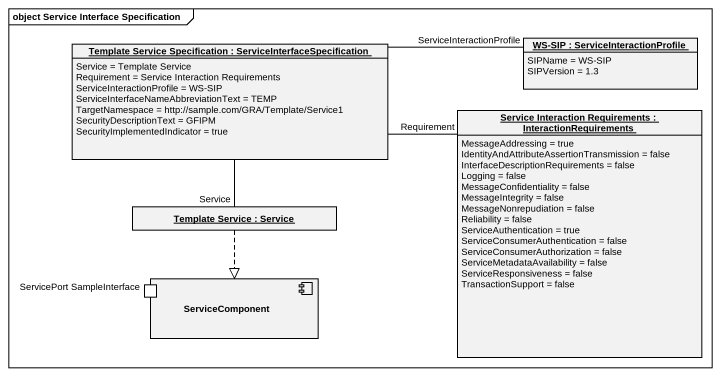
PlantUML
@startuml
mainframe object Service Interface Specification
allowmixing
hide circle
hide empty members
object "Template Service Specification : ServiceInterfaceSpecification" as Template_Service {
  Service = Template Service
  Requirement = Service Interaction Requirements
  ServiceInteractionProfile = WS-SIP
  ServiceInterfaceNameAbbreviationText = TEMP
  TargetNamespace = http://sample.com/GRA/Template/Service1
  SecurityDescriptionText = GFIPM
  SecurityImplementedIndicator = true
}
object "WS-SIP : ServiceInteractionProfile" as WS_SIP {
  SIPName = WS-SIP
  SIPVersion = 1.3
}
object "Service Interaction Requirements : InteractionRequirements" as Service_Interaction {
  MessageAddressing = true
  IdentityAndAttributeAssertionTransmission = false
  InterfaceDescriptionRequirements = false
  Logging = false
  MessageConfidentiality = false
  MessageIntegrity = false
  MessageNonrepudiation = false
  Reliability = false
  ServiceAuthentication = true
  ServiceConsumerAuthentication = false
  ServiceConsumerAuthorization = false
  ServiceMetadataAvailability = false
  ServiceResponsiveness = false
  TransactionSupport = false
}
object "Template Service : Service" as Template_Service_2
component ServiceComponent {
  port "ServicePort SampleInterface" as ServicePort_SampleInterface
}
Template_Service -right- WS_SIP : ServiceInteractionProfile
Service_Interaction -left- Template_Service : Requirement
Template_Service_2 -up- Template_Service : Service
Template_Service_2 ..|> ServiceComponent
@enduml
